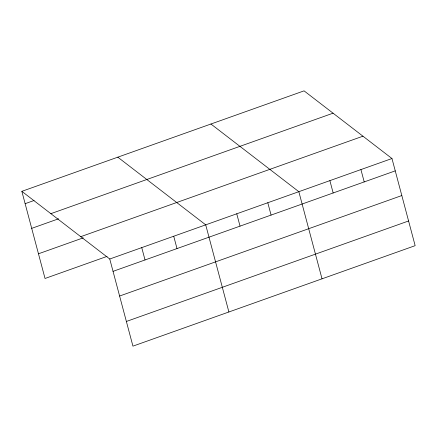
<?xml version="1.0" encoding="UTF-8"?>
<svg xmlns="http://www.w3.org/2000/svg" width="437" height="437" viewBox="0 0 437 437"><rect width="100%" height="100%" fill="white"/><g stroke="black" fill="none" stroke-linecap="round" stroke-linejoin="round"><path stroke-width="0.66" d="M21.85 191.335L304.059 90.858L391.967 158.527L415.15 245.665L132.941 346.142L109.758 259.01L21.85 191.335L45.033 278.473L107.081 256.382M25.133 203.68L34.091 200.49M50.861 213.671L333.065 113.188M31.699 228.36L58.569 218.795M80.747 236.679L362.956 136.197M38.467 253.793L83.243 237.848M109.758 259.01L391.967 158.527M113.041 271.35L395.25 170.867M119.607 296.035L401.816 195.552M126.375 321.463L408.584 220.98M210.929 124.015L298.837 191.685L322.02 278.822M117.799 157.173L205.707 224.847L228.895 311.98M360.924 169.578L364.207 181.923M329.88 180.634L333.163 192.974M267.794 202.741L271.077 215.08M236.75 213.791L240.033 226.131M173.724 236.231L177.007 248.577M141.741 247.621L145.024 259.96"/></g></svg>
